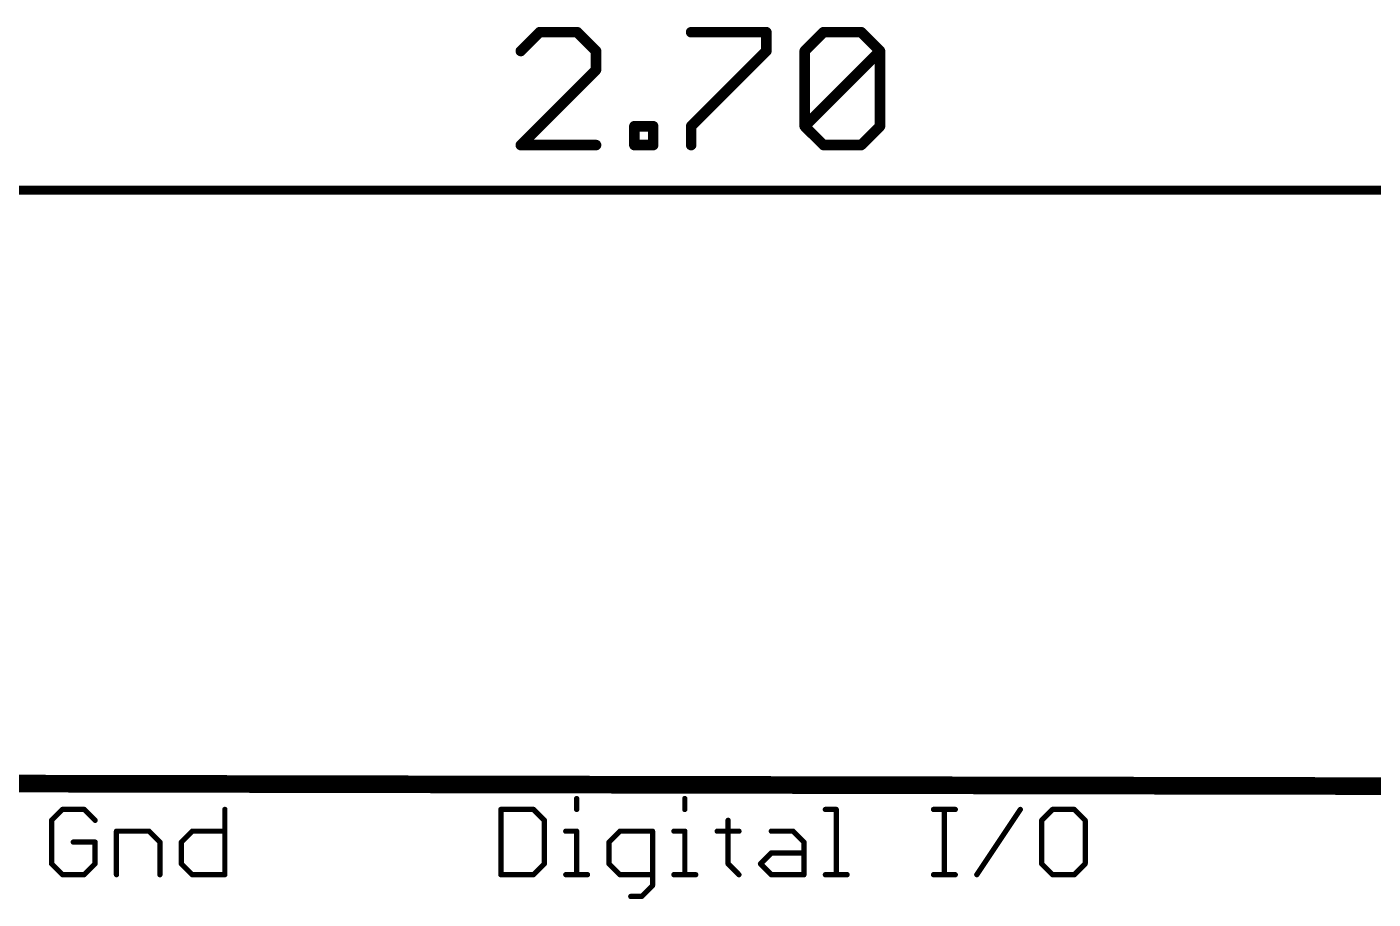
# Model space of a CAD drawing. Extents: x -21.4 to 69.1, y -5.3 to 64.3.
# Drawn here: x 24.83 to 44.23, y 51.76 to 64.33 of the extents above; entities that cross this region are included whole.
import ezdxf

# ---------------------------------------------------------------- set-up
doc = ezdxf.new("R2010")
doc.units = 0
for name, color, linetype in [('1', 12, 'CONTINUOUS'), ('16', 132, 'CONTINUOUS'), ('20', 53, 'CONTINUOUS'), ('21', 40, 'CONTINUOUS'), ('47', 253, 'CONTINUOUS'), ('51', 253, 'CONTINUOUS')]:
    doc.layers.add(name, color=color, linetype=linetype)

msp = doc.modelspace()

# ---------------------------------------------------------------- linework, layer by layer
at = {"layer": '1', "const_width": 0.254}
msp.add_lwpolyline([(68.961, 53.34), (-0.127, 53.467)], dxfattribs=at)
at = {"layer": '16', "const_width": 0.254}
msp.add_lwpolyline([(68.834, 53.34), (-0.127, 53.467)], dxfattribs=at)
at = {"layer": '20'}
msp.add_line((64.516, 53.34), (0, 53.34), dxfattribs=at)
at = {"layer": '21', "const_width": 0.0381}
for points in [[(32.7724, 53.2055, 1), (32.7343, 53.2055)], [(34.3316, 53.2055, 1), (34.2935, 53.2055)], [(25.3409, 53.0678, 1), (25.3409, 53.0297)], [(25.3543, 53.0352, 1), (25.3274, 53.0622)], [(25.6679, 53.0622, 1), (25.6409, 53.0352)], [(25.6544, 53.0297, 1), (25.6544, 53.0678)], [(27.7013, 53.0487, 1), (27.6632, 53.0487)], [(31.6802, 53.0487, 1), (31.6421, 53.0487)], [(31.6611, 53.0678, 1), (31.6611, 53.0297)], [(32.1449, 53.0622, 1), (32.1179, 53.0352)], [(32.1314, 53.0297, 1), (32.1314, 53.0678)], [(32.7343, 53.0487, 1), (32.7724, 53.0487)], [(34.2935, 53.0487, 1), (34.3316, 53.0487)], [(36.3387, 53.0678, 1), (36.3387, 53.0297)], [(36.5145, 53.0487, 1), (36.4764, 53.0487)], [(36.4955, 53.0297, 1), (36.4955, 53.0678)], [(37.8979, 53.0678, 1), (37.8979, 53.0297)], [(38.0737, 53.0487, 1), (38.0356, 53.0487)], [(38.2114, 53.0297, 1), (38.2114, 53.0678)], [(39.1645, 53.0381, 1), (39.1328, 53.0593)], [(39.6138, 53.0678, 1), (39.6138, 53.0297)], [(39.6273, 53.0352, 1), (39.6004, 53.0622)], [(39.9409, 53.0622, 1), (39.9139, 53.0352)], [(39.9274, 53.0297, 1), (39.9274, 53.0678)], [(25.2032, 52.8919, 1), (25.1651, 52.8919)], [(25.1706, 52.9054, 1), (25.1976, 52.8785)], [(25.7977, 52.8785, 1), (25.8246, 52.9054)], [(32.3072, 52.8919, 1), (32.2691, 52.8919)], [(32.2747, 52.8785, 1), (32.3016, 52.9054)], [(34.9553, 52.8919, 1), (34.9172, 52.8919)], [(39.4761, 52.8919, 1), (39.438, 52.8919)], [(39.4436, 52.9054, 1), (39.4706, 52.8785)], [(40.1032, 52.8919, 1), (40.0651, 52.8919)], [(40.0707, 52.8785, 1), (40.0976, 52.9054)], [(25.4976, 52.5975, 1), (25.4976, 52.5594)], [(25.8302, 52.5784, 1), (25.7921, 52.5784)], [(25.8112, 52.5594, 1), (25.8112, 52.5975)], [(26.1196, 52.7542, 1), (26.1196, 52.7161)], [(26.1387, 52.7352, 1), (26.1006, 52.7352)], [(26.6034, 52.7486, 1), (26.5764, 52.7217)], [(26.5899, 52.7161, 1), (26.5899, 52.7542)], [(26.7657, 52.5784, 1), (26.7276, 52.5784)], [(26.7332, 52.5649, 1), (26.7602, 52.5919)], [(27.0417, 52.5919, 1), (27.0686, 52.5649)], [(27.0742, 52.5784, 1), (27.0361, 52.5784)], [(27.2119, 52.7542, 1), (27.2119, 52.7161)], [(27.2254, 52.7217, 1), (27.1984, 52.7486)], [(27.6822, 52.7161, 1), (27.6822, 52.7542)], [(32.5966, 52.7542, 1), (32.5966, 52.7161)], [(32.7724, 52.7352, 1), (32.7343, 52.7352)], [(32.7534, 52.7161, 1), (32.7534, 52.7542)], [(33.2393, 52.5784, 1), (33.2012, 52.5784)], [(33.2068, 52.5919, 1), (33.2338, 52.5649)], [(33.3771, 52.7542, 1), (33.3771, 52.7161)], [(33.3905, 52.7217, 1), (33.3636, 52.7486)], [(33.8664, 52.7352, 1), (33.8283, 52.7352)], [(33.8474, 52.7161, 1), (33.8474, 52.7542)], [(34.1558, 52.7542, 1), (34.1558, 52.7161)], [(34.3316, 52.7352, 1), (34.2935, 52.7352)], [(34.3126, 52.7161, 1), (34.3126, 52.7542)], [(34.7795, 52.7542, 1), (34.7795, 52.7161)], [(35.093, 52.7161, 1), (35.093, 52.7542)], [(35.5599, 52.7542, 1), (35.5599, 52.7161)], [(35.8869, 52.7486, 1), (35.86, 52.7217)], [(35.8735, 52.7161, 1), (35.8735, 52.7542)], [(36.0493, 52.5784, 1), (36.0112, 52.5784)], [(36.0168, 52.5649, 1), (36.0437, 52.5919)], [(35.5599, 52.4407, 1), (35.5599, 52.4026)], [(35.5734, 52.4082, 1), (35.5465, 52.4351)], [(36.0302, 52.4026, 1), (36.0302, 52.4407)], [(25.1976, 52.2783, 1), (25.1706, 52.2514)], [(25.1651, 52.2649, 1), (25.2032, 52.2649)], [(25.7921, 52.2649, 1), (25.8302, 52.2649)], [(25.8246, 52.2514, 1), (25.7977, 52.2783)], [(27.0686, 52.2783, 1), (27.0417, 52.2514)], [(27.0361, 52.2649, 1), (27.0742, 52.2649)], [(32.2691, 52.2649, 1), (32.3072, 52.2649)], [(32.3016, 52.2514, 1), (32.2747, 52.2783)], [(33.2338, 52.2783, 1), (33.2068, 52.2514)], [(33.2012, 52.2649, 1), (33.2393, 52.2649)], [(34.9497, 52.2783, 1), (34.9228, 52.2514)], [(34.9172, 52.2649, 1), (34.9553, 52.2649)], [(35.4166, 52.2783, 1), (35.3897, 52.2514)], [(35.3897, 52.2783, 1), (35.4166, 52.2514)], [(39.4706, 52.2783, 1), (39.4436, 52.2514)], [(39.438, 52.2649, 1), (39.4761, 52.2649)], [(40.0651, 52.2649, 1), (40.1032, 52.2649)], [(40.0976, 52.2514, 1), (40.0707, 52.2783)], [(25.3409, 52.1272, 1), (25.3409, 52.0891)], [(25.3274, 52.0946, 1), (25.3543, 52.1216)], [(25.6409, 52.1216, 1), (25.6679, 52.0946)], [(25.6544, 52.0891, 1), (25.6544, 52.1272)], [(26.1006, 52.1081, 1), (26.1387, 52.1081)], [(26.7276, 52.1081, 1), (26.7657, 52.1081)], [(27.2119, 52.1272, 1), (27.2119, 52.0891)], [(27.1984, 52.0946, 1), (27.2254, 52.1216)], [(27.6632, 52.1081, 1), (27.7013, 52.1081)], [(27.6822, 52.0891, 1), (27.6822, 52.1272)], [(31.6611, 52.1272, 1), (31.6611, 52.0891)], [(31.6421, 52.1081, 1), (31.6802, 52.1081)], [(32.1179, 52.1216, 1), (32.1449, 52.0946)], [(32.1314, 52.0891, 1), (32.1314, 52.1272)], [(32.5966, 52.1272, 1), (32.5966, 52.0891)], [(32.7343, 52.1081, 1), (32.7724, 52.1081)], [(32.9102, 52.0891, 1), (32.9102, 52.1272)], [(33.3771, 52.1272, 1), (33.3771, 52.0891)], [(33.3636, 52.0946, 1), (33.3905, 52.1216)], [(33.8474, 52.0891, 1), (33.8474, 52.1272)], [(34.1558, 52.1272, 1), (34.1558, 52.0891)], [(34.2935, 52.1081, 1), (34.3316, 52.1081)], [(34.4693, 52.0891, 1), (34.4693, 52.1272)], [(35.0796, 52.0946, 1), (35.1065, 52.1216)], [(35.5599, 52.1272, 1), (35.5599, 52.0891)], [(35.5465, 52.0946, 1), (35.5734, 52.1216)], [(36.0112, 52.1081, 1), (36.0493, 52.1081)], [(36.0302, 52.0891, 1), (36.0302, 52.1272)], [(36.3387, 52.1272, 1), (36.3387, 52.0891)], [(36.4764, 52.1081, 1), (36.5145, 52.1081)], [(36.6522, 52.0891, 1), (36.6522, 52.1272)], [(37.8979, 52.1272, 1), (37.8979, 52.0891)], [(38.0356, 52.1081, 1), (38.0737, 52.1081)], [(38.2114, 52.0891, 1), (38.2114, 52.1272)], [(38.5057, 52.1187, 1), (38.5374, 52.0975)], [(39.6138, 52.1272, 1), (39.6138, 52.0891)], [(39.6004, 52.0946, 1), (39.6273, 52.1216)], [(39.9139, 52.1216, 1), (39.9409, 52.0946)], [(39.9274, 52.0891, 1), (39.9274, 52.1272)], [(33.5338, 51.8136, 1), (33.5338, 51.7755)], [(33.6771, 51.808, 1), (33.7041, 51.7811)], [(33.6906, 51.7755, 1), (33.6906, 51.8136)], [(33.8283, 51.9513, 1), (33.8664, 51.9513)], [(33.8608, 51.9379, 1), (33.8339, 51.9648)]]:
    msp.add_lwpolyline(points, format="xyb", dxfattribs=at)
at = {"layer": '21', "const_width": 0.0762}
for points in [[(32.7534, 53.2055), (32.7534, 53.0487)], [(34.3126, 53.2055), (34.3126, 53.0487)], [(25.3409, 53.0487), (25.1841, 52.8919)], [(25.6544, 53.0487), (25.3409, 53.0487)], [(25.8112, 52.8919), (25.6544, 53.0487)], [(27.6822, 53.0487), (27.6822, 52.1081)], [(31.6611, 53.0487), (31.6611, 52.1081)], [(32.1314, 53.0487), (31.6611, 53.0487)], [(32.2882, 52.8919), (32.1314, 53.0487)], [(36.3387, 53.0487), (36.4955, 53.0487)], [(36.4955, 53.0487), (36.4955, 52.1081)], [(37.8979, 53.0487), (38.2114, 53.0487)], [(38.0547, 52.1081), (38.0547, 53.0487)], [(38.5216, 52.1081), (39.1486, 53.0487)], [(39.6138, 53.0487), (39.4571, 52.8919)], [(39.9274, 53.0487), (39.6138, 53.0487)], [(40.0842, 52.8919), (39.9274, 53.0487)], [(25.1841, 52.8919), (25.1841, 52.2649)], [(32.2882, 52.2649), (32.2882, 52.8919)], [(34.9363, 52.8919), (34.9363, 52.2649)], [(39.4571, 52.8919), (39.4571, 52.2649)], [(40.0842, 52.2649), (40.0842, 52.8919)], [(25.8112, 52.5784), (25.4976, 52.5784)], [(25.8112, 52.2649), (25.8112, 52.5784)], [(26.1196, 52.1081), (26.1196, 52.7352)], [(26.1196, 52.7352), (26.5899, 52.7352)], [(26.5899, 52.7352), (26.7467, 52.5784)], [(26.7467, 52.5784), (26.7467, 52.1081)], [(27.0551, 52.5784), (27.2119, 52.7352)], [(27.0551, 52.2649), (27.0551, 52.5784)], [(27.2119, 52.7352), (27.6822, 52.7352)], [(32.5966, 52.7352), (32.7534, 52.7352)], [(32.7534, 52.7352), (32.7534, 52.1081)], [(33.3771, 52.7352), (33.2203, 52.5784)], [(33.2203, 52.5784), (33.2203, 52.2649)], [(33.8474, 52.7352), (33.3771, 52.7352)], [(33.8474, 51.9513), (33.8474, 52.7352)], [(34.1558, 52.7352), (34.3126, 52.7352)], [(34.3126, 52.7352), (34.3126, 52.1081)], [(34.7795, 52.7352), (35.093, 52.7352)], [(35.5599, 52.7352), (35.8735, 52.7352)], [(35.8735, 52.7352), (36.0302, 52.5784)], [(36.0302, 52.5784), (36.0302, 52.1081)], [(35.4032, 52.2649), (35.5599, 52.4216)], [(35.5599, 52.4216), (36.0302, 52.4216)], [(25.1841, 52.2649), (25.3409, 52.1081)], [(25.6544, 52.1081), (25.8112, 52.2649)], [(27.2119, 52.1081), (27.0551, 52.2649)], [(32.1314, 52.1081), (32.2882, 52.2649)], [(33.2203, 52.2649), (33.3771, 52.1081)], [(34.9363, 52.2649), (35.093, 52.1081)], [(35.5599, 52.1081), (35.4032, 52.2649)], [(39.4571, 52.2649), (39.6138, 52.1081)], [(39.9274, 52.1081), (40.0842, 52.2649)], [(25.3409, 52.1081), (25.6544, 52.1081)], [(27.6822, 52.1081), (27.2119, 52.1081)], [(31.6611, 52.1081), (32.1314, 52.1081)], [(32.5966, 52.1081), (32.9102, 52.1081)], [(33.3771, 52.1081), (33.8474, 52.1081)], [(34.1558, 52.1081), (34.4693, 52.1081)], [(36.0302, 52.1081), (35.5599, 52.1081)], [(36.3387, 52.1081), (36.6522, 52.1081)], [(37.8979, 52.1081), (38.2114, 52.1081)], [(39.6138, 52.1081), (39.9274, 52.1081)], [(33.5338, 51.7946), (33.6906, 51.7946)], [(33.6906, 51.7946), (33.8474, 51.9513)]]:
    msp.add_lwpolyline(points, dxfattribs=at)
at = {"layer": '47'}
for points, const_width in [([(32.2195, 64.2537), (31.9483, 63.9825)], 0.1524), ([(32.7618, 64.2537), (32.2195, 64.2537)], 0.1524), ([(33.033, 63.9825), (32.7618, 64.2537)], 0.1524), ([(34.404, 64.2537), (35.4887, 64.2537)], 0.1524), ([(35.4887, 64.2537), (35.4887, 63.9825)], 0.1524), ([(36.0412, 63.9825), (36.3124, 64.2537)], 0.1524), ([(36.3124, 64.2537), (36.8547, 64.2537)], 0.1524), ([(36.8547, 64.2537), (37.1259, 63.9825)], 0.1524), ([(33.033, 63.7114), (33.033, 63.9825)], 0.1524), ([(35.4887, 63.9825), (34.404, 62.8979)], 0.1524), ([(36.0412, 62.8979), (36.0412, 63.9825)], 0.1524), ([(36.0412, 62.8979), (37.1259, 63.9825)], 0.1524), ([(37.1259, 63.9825), (37.1259, 62.8979)], 0.1524), ([(31.9483, 62.6267), (33.033, 63.7114)], 0.1524), ([(33.5855, 62.6267), (33.5855, 62.8979)], 0.1524), ([(33.5855, 62.8979), (33.8566, 62.8979)], 0.1524), ([(33.8566, 62.8979), (33.8566, 62.6267)], 0.1524), ([(34.404, 62.8979), (34.404, 62.6267)], 0.1524), ([(36.3124, 62.6267), (36.0412, 62.8979)], 0.1524), ([(37.1259, 62.8979), (36.8547, 62.6267)], 0.1524), ([(33.033, 62.6267), (31.9483, 62.6267)], 0.1524), ([(33.8566, 62.6267), (33.5855, 62.6267)], 0.1524), ([(36.8547, 62.6267), (36.3124, 62.6267)], 0.1524), ([(0.192, 61.976), (68.515, 61.976)], 0.13)]:
    msp.add_lwpolyline(points, dxfattribs=dict(at, const_width=const_width))
at = {"layer": '47', "const_width": 0.0762}
for points in [[(32.2195, 64.2918, 1), (32.2195, 64.2156)], [(32.2464, 64.2267, 1), (32.1925, 64.2806)], [(32.7887, 64.2806, 1), (32.7349, 64.2267)], [(32.7618, 64.2156, 1), (32.7618, 64.2918)], [(34.404, 64.2918, 1), (34.404, 64.2156)], [(35.5268, 64.2537, 1), (35.4506, 64.2537)], [(35.4887, 64.2156, 1), (35.4887, 64.2918)], [(36.3124, 64.2918, 1), (36.3124, 64.2156)], [(36.3393, 64.2267, 1), (36.2854, 64.2806)], [(36.8816, 64.2806, 1), (36.8278, 64.2267)], [(36.8547, 64.2156, 1), (36.8547, 64.2918)], [(31.9214, 64.0095, 1), (31.9753, 63.9556)], [(33.0711, 63.9825, 1), (32.9949, 63.9825)], [(33.006, 63.9556, 1), (33.0599, 64.0095)], [(35.5156, 63.9556, 1), (35.4618, 64.0095)], [(36.0793, 63.9825, 1), (36.0031, 63.9825)], [(36.0143, 64.0095, 1), (36.0681, 63.9556)], [(37.164, 63.9825, 1), (37.0878, 63.9825)], [(37.1528, 63.9556, 1), (37.0989, 64.0095)], [(37.0989, 63.9556, 1), (37.1528, 64.0095)], [(35.4506, 63.9825, 1), (35.5268, 63.9825)], [(32.9949, 63.7114, 1), (33.0711, 63.7114)], [(33.0599, 63.6844, 1), (33.006, 63.7383)], [(33.6236, 62.8979, 1), (33.5474, 62.8979)], [(33.5855, 62.936, 1), (33.5855, 62.8598)], [(33.8947, 62.8979, 1), (33.8185, 62.8979)], [(33.8566, 62.8598, 1), (33.8566, 62.936)], [(34.4421, 62.8979, 1), (34.3659, 62.8979)], [(34.3771, 62.9248, 1), (34.431, 62.8709)], [(36.0681, 62.9248, 1), (36.0143, 62.8709)], [(36.0143, 62.9248, 1), (36.0681, 62.8709)], [(36.0031, 62.8979, 1), (36.0793, 62.8979)], [(37.0878, 62.8979, 1), (37.164, 62.8979)], [(37.1528, 62.8709, 1), (37.0989, 62.9248)], [(31.9483, 62.6648, 1), (31.9483, 62.5886)], [(31.9214, 62.6536, 1), (31.9753, 62.5998)], [(33.033, 62.5886, 1), (33.033, 62.6648)], [(33.5855, 62.6648, 1), (33.5855, 62.5886)], [(33.8566, 62.5886, 1), (33.8566, 62.6648)], [(36.3124, 62.6648, 1), (36.3124, 62.5886)], [(36.2854, 62.5998, 1), (36.3393, 62.6536)], [(36.8278, 62.6536, 1), (36.8816, 62.5998)], [(36.8547, 62.5886, 1), (36.8547, 62.6648)], [(33.5474, 62.6267, 1), (33.6236, 62.6267)], [(33.8185, 62.6267, 1), (33.8947, 62.6267)], [(34.3659, 62.6267, 1), (34.4421, 62.6267)]]:
    msp.add_lwpolyline(points, format="xyb", dxfattribs=at)
at = {"layer": '51'}
msp.add_line((64.516, 53.34), (0, 53.34), dxfattribs=at)

doc.saveas('drawing.dxf')
